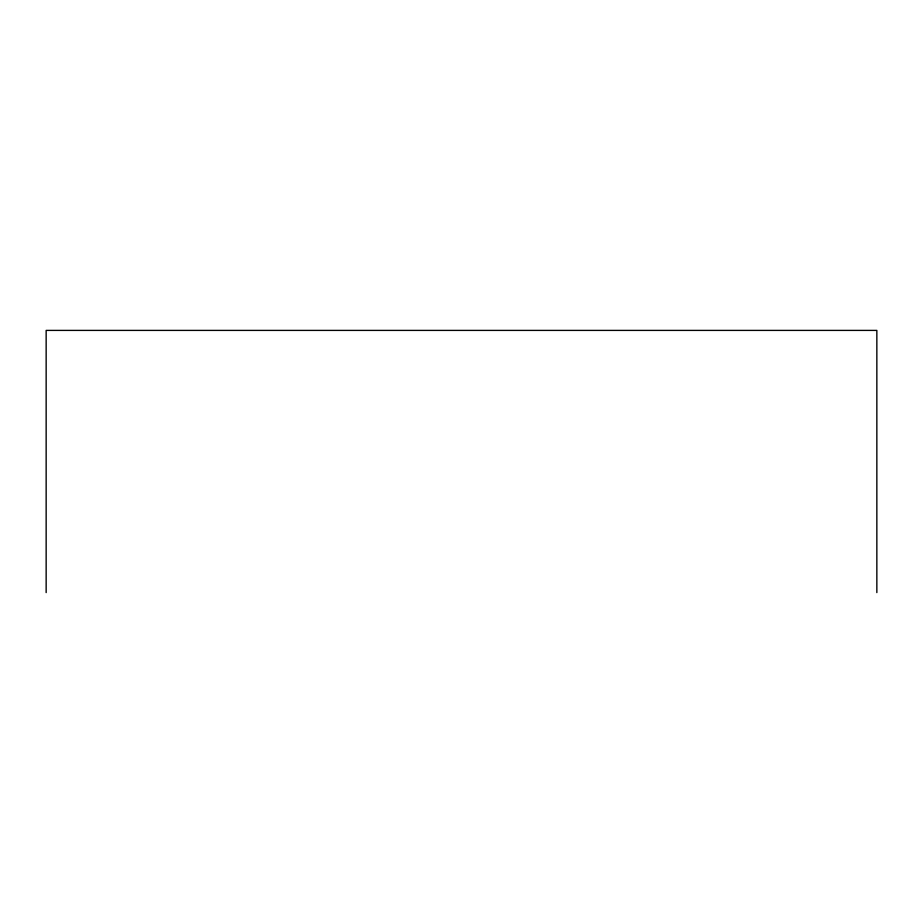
<?xml version="1.0" encoding="UTF-8"?>
<svg xmlns="http://www.w3.org/2000/svg" width="923" height="923" viewBox="0 0 923 923"><rect width="100%" height="100%" fill="white"/><g stroke="black" fill="none" stroke-linecap="round" stroke-linejoin="round"><path stroke-width="1.38" d="M876.85 592.601L876.85 330.399L46.15 330.399L46.15 592.601"/></g></svg>
